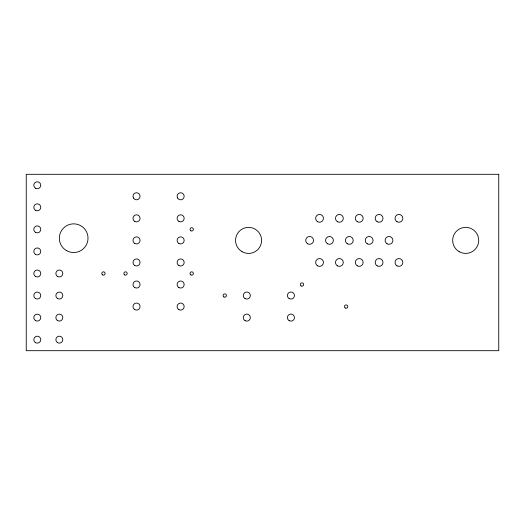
<?xml version="1.0" encoding="UTF-8"?>
<svg xmlns="http://www.w3.org/2000/svg" width="525" height="525" viewBox="0 0 525 525"><rect width="100%" height="100%" fill="white"/><g stroke="black" fill="none" stroke-linecap="round" stroke-linejoin="round"><path stroke-width="0.79" d="M498.75 174.307L26.25 174.307L26.25 350.693L498.75 350.693L498.75 174.307M66.504 250.609A14.339 14.339 0 0 0 88.016 238.192A14.339 14.339 0 0 0 66.504 225.776A14.339 14.339 0 0 0 66.504 250.609M190.864 274.923A1.66 1.66 0 0 0 193.351 273.486A1.66 1.66 0 0 0 190.864 272.048A1.66 1.66 0 0 0 190.864 274.923M190.864 230.803A1.66 1.66 0 0 0 193.351 229.366A1.66 1.66 0 0 0 190.864 227.929A1.66 1.66 0 0 0 190.864 230.803M124.688 274.923A1.66 1.66 0 0 0 127.175 273.486A1.66 1.66 0 0 0 124.688 272.048A1.66 1.66 0 0 0 124.688 274.923M223.952 296.979A1.66 1.66 0 0 0 226.439 295.542A1.66 1.66 0 0 0 223.952 294.105A1.66 1.66 0 0 0 223.952 296.979M301.153 285.954A1.66 1.66 0 0 0 303.64 284.517A1.66 1.66 0 0 0 301.153 283.08A1.66 1.66 0 0 0 301.153 285.954M345.273 308.011A1.66 1.66 0 0 0 347.76 306.574A1.66 1.66 0 0 0 345.273 305.137A1.66 1.66 0 0 0 345.273 308.011M102.624 274.923A1.66 1.66 0 0 0 105.112 273.486A1.66 1.66 0 0 0 102.624 272.048A1.66 1.66 0 0 0 102.624 274.923M133.462 198.043A3.524 3.524 0 0 0 139.571 198.043A3.524 3.524 0 0 0 136.52 192.754A3.524 3.524 0 0 0 133.462 198.043M177.581 198.043A3.524 3.524 0 0 0 183.691 198.043A3.524 3.524 0 0 0 180.633 192.754A3.524 3.524 0 0 0 177.581 198.043M134.754 221.393A3.524 3.524 0 0 0 140.044 218.341A3.524 3.524 0 0 0 134.754 215.283A3.524 3.524 0 0 0 134.754 221.393M178.874 221.393A3.524 3.524 0 0 0 184.163 218.341A3.524 3.524 0 0 0 178.874 215.283A3.524 3.524 0 0 0 178.874 221.393M134.754 243.449A3.524 3.524 0 0 0 140.044 240.398A3.524 3.524 0 0 0 134.754 237.346A3.524 3.524 0 0 0 134.754 243.449M178.874 243.449A3.524 3.524 0 0 0 184.163 240.398A3.524 3.524 0 0 0 178.874 237.346A3.524 3.524 0 0 0 178.874 243.449M134.754 265.512A3.524 3.524 0 0 0 140.044 262.454A3.524 3.524 0 0 0 134.754 259.402A3.524 3.524 0 0 0 134.754 265.512M178.874 265.512A3.524 3.524 0 0 0 184.163 262.454A3.524 3.524 0 0 0 178.874 259.402A3.524 3.524 0 0 0 178.874 265.512M134.754 287.569A3.524 3.524 0 0 0 140.044 284.517A3.524 3.524 0 0 0 134.754 281.459A3.524 3.524 0 0 0 134.754 287.569M178.874 287.569A3.524 3.524 0 0 0 184.163 284.517A3.524 3.524 0 0 0 178.874 281.459A3.524 3.524 0 0 0 178.874 287.569M134.754 309.625A3.524 3.524 0 0 0 140.044 306.574A3.524 3.524 0 0 0 134.754 303.522A3.524 3.524 0 0 0 134.754 309.625M178.874 309.625A3.524 3.524 0 0 0 184.163 306.574A3.524 3.524 0 0 0 178.874 303.522A3.524 3.524 0 0 0 178.874 309.625M245.05 298.6A3.524 3.524 0 0 0 250.34 295.542A3.524 3.524 0 0 0 245.05 292.491A3.524 3.524 0 0 0 245.05 298.6M289.163 298.6A3.524 3.524 0 0 0 294.453 295.542A3.524 3.524 0 0 0 289.163 292.491A3.524 3.524 0 0 0 289.163 298.6M245.05 320.657A3.524 3.524 0 0 0 250.34 317.605A3.524 3.524 0 0 0 245.05 314.547A3.524 3.524 0 0 0 245.05 320.657M289.163 320.657A3.524 3.524 0 0 0 294.453 317.605A3.524 3.524 0 0 0 289.163 314.547A3.524 3.524 0 0 0 289.163 320.657M57.599 320.611A3.472 3.472 0 0 0 62.81 317.605A3.472 3.472 0 0 0 57.599 314.593A3.472 3.472 0 0 0 57.599 320.611M57.599 298.554A3.472 3.472 0 0 0 62.81 295.542A3.472 3.472 0 0 0 57.599 292.537A3.472 3.472 0 0 0 57.599 298.554M57.599 276.491A3.472 3.472 0 0 0 62.81 273.486A3.472 3.472 0 0 0 57.599 270.48A3.472 3.472 0 0 0 57.599 276.491M35.542 188.258A3.472 3.472 0 0 0 40.753 185.253A3.472 3.472 0 0 0 35.542 182.241A3.472 3.472 0 0 0 35.542 188.258M35.542 210.315A3.472 3.472 0 0 0 40.753 207.309A3.472 3.472 0 0 0 35.542 204.304A3.472 3.472 0 0 0 35.542 210.315M35.542 232.378A3.472 3.472 0 0 0 40.753 229.366A3.472 3.472 0 0 0 35.542 226.36A3.472 3.472 0 0 0 35.542 232.378M35.542 254.435A3.472 3.472 0 0 0 40.753 251.429A3.472 3.472 0 0 0 35.542 248.417A3.472 3.472 0 0 0 35.542 254.435M35.542 276.491A3.472 3.472 0 0 0 40.753 273.486A3.472 3.472 0 0 0 35.542 270.48A3.472 3.472 0 0 0 35.542 276.491M35.542 298.554A3.472 3.472 0 0 0 40.753 295.542A3.472 3.472 0 0 0 35.542 292.537A3.472 3.472 0 0 0 35.542 298.554M35.542 320.611A3.472 3.472 0 0 0 40.753 317.605A3.472 3.472 0 0 0 35.542 314.593A3.472 3.472 0 0 0 35.542 320.611M35.542 342.667A3.472 3.472 0 0 0 40.753 339.662A3.472 3.472 0 0 0 35.542 336.656A3.472 3.472 0 0 0 35.542 342.667M57.599 342.667A3.472 3.472 0 0 0 62.81 339.662A3.472 3.472 0 0 0 57.599 336.656A3.472 3.472 0 0 0 57.599 342.667M317.579 265.84A3.911 3.911 0 0 0 323.446 262.454A3.911 3.911 0 0 0 317.579 259.074A3.911 3.911 0 0 0 317.579 265.84M337.437 265.84A3.911 3.911 0 0 0 343.298 262.454A3.911 3.911 0 0 0 337.437 259.074A3.911 3.911 0 0 0 337.437 265.84M357.289 265.84A3.911 3.911 0 0 0 363.149 262.454A3.911 3.911 0 0 0 357.289 259.074A3.911 3.911 0 0 0 357.289 265.84M377.14 265.84A3.911 3.911 0 0 0 383.001 262.454A3.911 3.911 0 0 0 377.14 259.074A3.911 3.911 0 0 0 377.14 265.84M396.992 265.84A3.911 3.911 0 0 0 402.852 262.454A3.911 3.911 0 0 0 396.992 259.074A3.911 3.911 0 0 0 396.992 265.84M307.657 243.784A3.911 3.911 0 0 0 313.517 240.398A3.911 3.911 0 0 0 307.657 237.011A3.911 3.911 0 0 0 307.657 243.784M327.508 243.784A3.911 3.911 0 0 0 333.368 240.398A3.911 3.911 0 0 0 327.508 237.011A3.911 3.911 0 0 0 327.508 243.784M347.36 243.784A3.911 3.911 0 0 0 353.22 240.398A3.911 3.911 0 0 0 347.36 237.011A3.911 3.911 0 0 0 347.36 243.784M367.211 243.784A3.911 3.911 0 0 0 373.078 240.398A3.911 3.911 0 0 0 367.211 237.011A3.911 3.911 0 0 0 367.211 243.784M387.069 243.784A3.911 3.911 0 0 0 392.93 240.398A3.911 3.911 0 0 0 387.069 237.011A3.911 3.911 0 0 0 387.069 243.784M317.579 221.721A3.911 3.911 0 0 0 323.446 218.341A3.911 3.911 0 0 0 317.579 214.955A3.911 3.911 0 0 0 317.579 221.721M337.437 221.721A3.911 3.911 0 0 0 343.298 218.341A3.911 3.911 0 0 0 337.437 214.955A3.911 3.911 0 0 0 337.437 221.721M357.289 221.721A3.911 3.911 0 0 0 363.149 218.341A3.911 3.911 0 0 0 357.289 214.955A3.911 3.911 0 0 0 357.289 221.721M377.14 221.721A3.911 3.911 0 0 0 383.001 218.341A3.911 3.911 0 0 0 377.14 214.955A3.911 3.911 0 0 0 377.14 221.721M396.992 221.721A3.911 3.911 0 0 0 402.852 218.341A3.911 3.911 0 0 0 396.992 214.955A3.911 3.911 0 0 0 396.992 221.721M459.172 251.678A13.027 13.027 0 0 0 478.715 240.398A13.027 13.027 0 0 0 459.172 229.117A13.027 13.027 0 0 0 459.172 251.678M242.058 251.678A13.027 13.027 0 0 0 261.601 240.398A13.027 13.027 0 0 0 242.058 229.117A13.027 13.027 0 0 0 242.058 251.678"/></g></svg>
